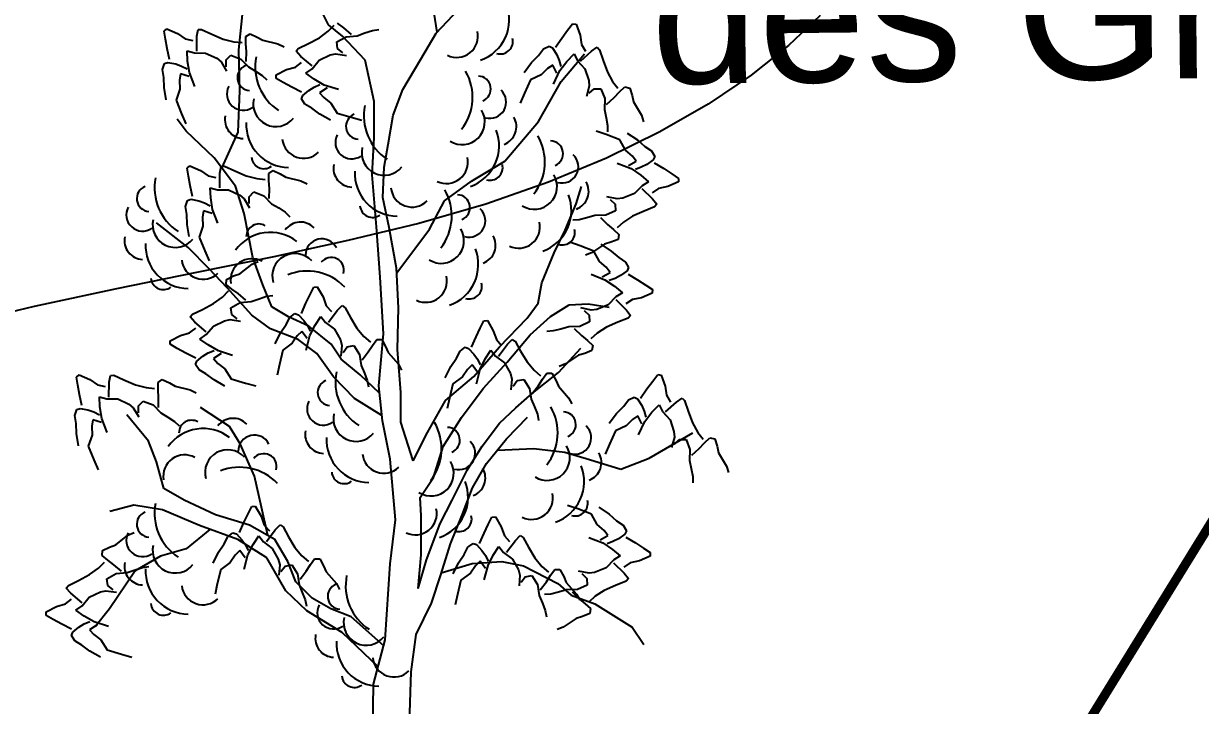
# Model space of a CAD drawing. Header units: millimetres. Extents: x 524954 to 526204, y 9523489 to 9524010.
# Drawn here: x 525182.5 to 525195.28, y 9523668.82 to 9523676.23 of the extents above; entities that cross this region are included whole.
import ezdxf

# ---------------------------------------------------------------- set-up
doc = ezdxf.new("R2010")
doc.units = ezdxf.units.MM
doc.linetypes.add('ACAD_ISO12W100', pattern=[21, 12, -3, 0, -3, 0, -3])
doc.linetypes.add('CACHE2', pattern=[4.7625, 3.175, -1.5875])
for name, color, linetype in [('Arbre', 34, 'ACAD_ISO12W100'), ('Bord Fleuve', 4, 'ACAD_ISO12W100'), ('CN_01_00', 3, 'Continuous'), ('Toponomie', 7, 'CACHE2')]:
    doc.layers.add(name, color=color, linetype=linetype)
doc.styles.get("Standard").update_dxf_attribs({"font": 'arial.ttf'})

# ---------------------------------------------------------------- blocks, each defined once
blk = doc.blocks.new('v088')
at = {"linetype": 'Continuous'}
for p, q in [((0.345, 10.122), (0.269, 10.614)), ((-1.806, 9.931), (-1.749, 10.491)), ((-0.835, 10.2), (-0.991, 10.52)), ((0.336, 10.112), (0.634, 10.429)), ((-0.683, 10.078), (-0.835, 10.2)), ((0.168, 9.829), (0.336, 10.112)), ((-0.435, 9.816), (-0.683, 10.078)), ((-1.797, 9.483), (-1.806, 9.931)), ((1.69, 9.587), (1.945, 9.885)), ((-0.339, 9.37), (-0.435, 9.816)), ((-0.025, 9.501), (0.168, 9.829)), ((1.444, 9.153), (1.69, 9.587)), ((-1.812, 9.035), (-1.797, 9.483)), ((-0.131, 9.219), (-0.025, 9.501)), ((-0.337, 8.979), (-0.339, 9.37)), ((-0.186, 8.901), (-0.131, 9.219)), ((-2.378, 9.048), (-2.474, 9.177)), ((1.08, 8.722), (1.444, 9.153)), ((-2.074, 8.756), (-2.378, 9.048)), ((-1.992, 8.647), (-1.812, 9.035)), ((-0.36, 8.574), (-0.337, 8.979)), ((-0.231, 8.658), (-0.186, 8.901)), ((-1.843, 8.45), (-2.074, 8.756)), ((0.718, 8.503), (1.08, 8.722)), ((-0.311, 8.009), (-0.36, 8.574)), ((-0.243, 8.328), (-0.231, 8.658)), ((-1.75, 8.153), (-1.843, 8.45)), ((0.424, 8.292), (0.718, 8.503)), ((1.855, 8.26), (1.913, 8.447)), ((-0.174, 8), (-0.243, 8.328)), ((0.262, 7.984), (0.424, 8.292)), ((1.736, 7.971), (1.855, 8.26)), ((-2.358, 7.786), (-2.7, 8.052)), ((-1.653, 7.676), (-1.75, 8.153)), ((-0.274, 7.463), (-0.311, 8.009)), ((-0.096, 7.56), (-0.174, 8)), ((-0.093, 7.509), (0.262, 7.984)), ((1.617, 7.726), (1.736, 7.971)), ((-2.129, 7.554), (-2.358, 7.786)), ((-1.547, 7.38), (-1.653, 7.676)), ((1.481, 7.4), (1.617, 7.726)), ((-1.932, 7.347), (-2.129, 7.554)), ((-0.075, 7.131), (-0.096, 7.56)), ((-0.237, 6.848), (-0.274, 7.463)), ((-1.665, 7.048), (-1.932, 7.347)), ((-1.449, 7.14), (-1.547, 7.38)), ((1.442, 7.181), (1.481, 7.4)), ((1.321, 7.017), (1.442, 7.181)), ((1.575, 7.035), (1.778, 7.163)), ((1.778, 7.163), (1.983, 7.174)), ((1.983, 7.174), (2.214, 7.135)), ((-1.463, 6.903), (-1.665, 7.048)), ((-1.266, 7.031), (-1.449, 7.14)), ((-1.047, 6.93), (-1.266, 7.031)), ((-0.084, 6.677), (-0.075, 7.131)), ((1.356, 6.837), (1.575, 7.035)), ((-1.162, 6.785), (-1.463, 6.903)), ((-0.806, 6.736), (-1.047, 6.93)), ((1.023, 6.706), (1.321, 7.017)), ((-0.96, 6.634), (-1.162, 6.785)), ((-0.287, 6.281), (-0.237, 6.848)), ((1.107, 6.54), (1.356, 6.837)), ((-0.697, 6.571), (-0.806, 6.736)), ((-0.049, 6.211), (-0.084, 6.677)), ((0.743, 6.383), (1.023, 6.706)), ((1.663, 6.427), (1.906, 6.693)), ((-0.78, 6.382), (-0.96, 6.634)), ((-0.488, 6.401), (-0.697, 6.571)), ((0.846, 6.255), (1.107, 6.54)), ((-0.279, 6.204), (-0.488, 6.401)), ((1.381, 6.204), (1.663, 6.427)), ((-0.551, 6.145), (-0.78, 6.382)), ((-0.248, 5.902), (-0.287, 6.281)), ((0.438, 6.122), (0.743, 6.383)), ((-0.254, 5.961), (-0.551, 6.145)), ((-0.049, 5.888), (-0.049, 6.211)), ((0.61, 5.939), (0.846, 6.255)), ((1.198, 6.044), (1.381, 6.204)), ((-1.907, 5.843), (-2.222, 6.048)), ((0.24, 5.776), (0.438, 6.122)), ((1.021, 5.879), (1.198, 6.044)), ((-2.787, 5.681), (-3.023, 5.969)), ((-0.165, 5.487), (-0.248, 5.902)), ((0.085, 5.468), (-0.049, 5.888)), ((0.411, 5.624), (0.61, 5.939)), ((0.834, 5.626), (1.021, 5.879)), ((1.1, 5.706), (1.325, 5.941)), ((-1.791, 5.652), (-1.907, 5.843)), ((0.085, 5.468), (0.24, 5.776)), ((2.646, 5.496), (3.119, 5.774)), ((-2.701, 5.459), (-2.787, 5.681)), ((-1.635, 5.301), (-1.791, 5.652)), ((0.306, 5.286), (0.411, 5.624)), ((0.671, 5.368), (0.834, 5.626)), ((0.881, 5.441), (1.1, 5.706)), ((1.001, 5.586), (1.394, 5.601)), ((1.394, 5.601), (1.731, 5.564)), ((1.731, 5.564), (2, 5.483)), ((2.338, 5.378), (2.646, 5.496)), ((-2.621, 5.169), (-2.701, 5.459)), ((-0.107, 4.829), (-0.165, 5.487)), ((0.51, 5.041), (0.671, 5.368)), ((0.731, 5.176), (0.881, 5.441)), ((2, 5.483), (2.338, 5.378)), ((-1.559, 4.967), (-1.635, 5.301)), ((0.161, 5.071), (0.306, 5.286)), ((-2.4, 5.043), (-2.621, 5.169)), ((0.619, 4.888), (0.731, 5.176)), ((-2.946, 4.988), (-3.206, 4.92)), ((-2.634, 4.938), (-2.946, 4.988)), ((-2.061, 4.882), (-2.4, 5.043)), ((0.172, 4.872), (0.161, 5.071)), ((0.379, 4.79), (0.51, 5.041)), ((-2.233, 4.766), (-2.634, 4.938)), ((-1.692, 4.771), (-2.061, 4.882)), ((-1.492, 4.659), (-1.559, 4.967)), ((0.174, 4.45), (0.172, 4.872)), ((0.489, 4.568), (0.619, 4.888)), ((-1.819, 4.613), (-2.233, 4.766)), ((-1.415, 4.615), (-1.692, 4.771)), ((-0.166, 4.349), (-0.107, 4.829)), ((0.231, 4.395), (0.379, 4.79)), ((-2.123, 4.725), (-2.377, 4.514)), ((-1.504, 4.415), (-1.819, 4.613)), ((-1.273, 4.376), (-1.415, 4.615)), ((-2.377, 4.514), (-2.655, 4.434)), ((0.384, 4.23), (0.489, 4.568)), ((-2.655, 4.434), (-2.931, 4.273)), ((-1.298, 4.058), (-1.504, 4.415)), ((-1.188, 4.154), (-1.273, 4.376)), ((-0.217, 3.527), (-0.166, 4.349)), ((0.138, 4.082), (0.174, 4.45)), ((0.138, 4.082), (0.231, 4.395)), ((0.391, 4.253), (0.724, 4.355)), ((0.724, 4.355), (1.047, 4.375)), ((1.047, 4.375), (1.284, 4.33)), ((-2.931, 4.273), (-3.209, 3.863)), ((0.285, 3.923), (0.384, 4.23)), ((1.284, 4.33), (1.655, 4.138)), ((-1.01, 3.977), (-1.188, 4.154)), ((1.655, 4.138), (1.8, 4.011)), ((-1.069, 3.839), (-1.298, 4.058)), ((-0.808, 3.863), (-1.01, 3.977)), ((1.8, 4.011), (2.057, 3.917)), ((-3.209, 3.863), (-3.367, 3.667)), ((-0.685, 3.605), (-1.069, 3.839)), ((-0.589, 3.774), (-0.808, 3.863)), ((0.118, 3.584), (0.285, 3.923)), ((2.057, 3.917), (2.461, 3.664)), ((-0.234, 3.461), (-0.589, 3.774)), ((-0.294, 3.234), (-0.685, 3.605)), ((0.064, 3.179), (0.118, 3.584)), ((2.461, 3.664), (2.589, 3.474)), ((-0.344, 3.046), (-0.217, 3.527)), ((0.045, 2.625), (0.064, 3.179)), ((-0.352, 2.542), (-0.344, 3.046))]:
    blk.add_line(p, q, dxfattribs=at)
at = {"color": 3, "linetype": 'Continuous'}
for p, q in [((-0.666, 10.169), (-0.735, 10.218)), ((-2.616, 10.132), (-2.587, 10.158)), ((-2.603, 10.046), (-2.616, 10.132)), ((-2.587, 10.158), (-2.471, 10.107)), ((-2.471, 10.107), (-2.388, 10.049)), ((-2.261, 10.077), (-2.249, 10.151)), ((-2.249, 10.151), (-2.211, 10.152)), ((-2.211, 10.152), (-2.101, 10.101)), ((-2.101, 10.101), (-1.977, 10.047)), ((-1.73, 10.074), (-1.685, 10.105)), ((-1.685, 10.105), (-1.608, 10.069)), ((-0.931, 10.06), (-0.836, 10.131)), ((-0.836, 10.131), (-0.771, 10.198)), ((-0.583, 10.098), (-0.666, 10.169)), ((-0.523, 10.083), (-0.438, 10.113)), ((-0.438, 10.113), (-0.356, 10.14)), ((-0.356, 10.14), (-0.287, 10.149)), ((1.7, 10.058), (1.762, 10.142)), ((1.762, 10.142), (1.816, 10.212)), ((1.816, 10.212), (1.854, 10.208)), ((1.854, 10.208), (1.896, 10.089)), ((-2.583, 9.943), (-2.603, 10.046)), ((-2.388, 10.049), (-2.306, 10.03)), ((-2.264, 9.917), (-2.261, 10.077)), ((-1.977, 10.047), (-1.862, 10.018)), ((-1.862, 10.018), (-1.769, 10.01)), ((-1.731, 9.995), (-1.73, 10.074)), ((-1.725, 9.911), (-1.731, 9.995)), ((-1.608, 10.069), (-1.547, 10.033)), ((-1.547, 10.033), (-1.382, 9.994)), ((-1.382, 9.994), (-1.316, 9.963)), ((-1.161, 9.945), (-1.051, 9.998)), ((-1.051, 9.998), (-0.931, 10.06)), ((-0.743, 10.015), (-0.642, 10.071)), ((-0.734, 9.943), (-0.743, 10.015)), ((-0.642, 10.071), (-0.523, 10.083)), ((1.5, 9.939), (1.562, 9.969)), ((1.562, 9.969), (1.596, 9.95)), ((1.631, 9.958), (1.7, 10.058)), ((1.896, 10.089), (1.912, 9.989)), ((1.912, 9.989), (1.954, 9.915)), ((-2.558, 9.824), (-2.583, 9.943)), ((-2.368, 9.919), (-2.288, 9.897)), ((-2.362, 9.808), (-2.368, 9.919)), ((-2.288, 9.897), (-2.168, 9.895)), ((-2.168, 9.895), (-2.047, 9.839)), ((-2.047, 9.839), (-2, 9.799)), ((-1.943, 9.82), (-1.893, 9.873)), ((-1.893, 9.873), (-1.786, 9.83)), ((-1.728, 9.802), (-1.725, 9.911)), ((-1.184, 9.915), (-1.161, 9.945)), ((-1.134, 9.859), (-1.184, 9.915)), ((-1.012, 9.755), (-1.134, 9.859)), ((-0.934, 9.816), (-0.814, 9.874)), ((-0.814, 9.874), (-0.753, 9.886)), ((-0.753, 9.886), (-0.639, 9.87)), ((-0.677, 9.896), (-0.734, 9.943)), ((1.369, 9.792), (1.446, 9.869)), ((1.446, 9.869), (1.5, 9.939)), ((1.596, 9.95), (1.643, 9.877)), ((1.643, 9.877), (1.669, 9.815)), ((1.754, 9.804), (1.831, 9.885)), ((1.831, 9.885), (1.869, 9.812)), ((1.9, 9.808), (2.019, 9.915)), ((2.019, 9.915), (2.081, 9.958)), ((2.081, 9.958), (2.108, 9.931)), ((2.108, 9.931), (2.146, 9.815)), ((-2.634, 9.715), (-2.614, 9.781)), ((-2.621, 9.629), (-2.634, 9.715)), ((-2.614, 9.781), (-2.576, 9.793)), ((-2.576, 9.793), (-2.492, 9.777)), ((-2.492, 9.777), (-2.428, 9.754)), ((-2.428, 9.754), (-2.368, 9.723)), ((-2.342, 9.683), (-2.362, 9.808)), ((-2, 9.799), (-1.94, 9.7)), ((-1.944, 9.746), (-1.943, 9.82)), ((-1.786, 9.83), (-1.702, 9.745)), ((-1.702, 9.745), (-1.624, 9.699)), ((-1.402, 9.657), (-1.289, 9.715)), ((-1.289, 9.715), (-1.192, 9.743)), ((-1.192, 9.743), (-1.125, 9.794)), ((-1.079, 9.676), (-1.011, 9.724)), ((-1.011, 9.724), (-0.934, 9.816)), ((1.289, 9.685), (1.369, 9.792)), ((1.542, 9.727), (1.473, 9.658)), ((1.6, 9.765), (1.542, 9.727)), ((1.643, 9.677), (1.6, 9.765)), ((1.669, 9.815), (1.689, 9.75)), ((1.677, 9.704), (1.754, 9.804)), ((1.869, 9.812), (1.95, 9.723)), ((1.95, 9.723), (1.993, 9.596)), ((2.146, 9.815), (2.193, 9.689)), ((-2.617, 9.52), (-2.621, 9.629)), ((-2.439, 9.669), (-2.451, 9.601)), ((-2.451, 9.601), (-2.448, 9.503)), ((-2.346, 9.639), (-2.439, 9.669)), ((-2.283, 9.532), (-2.342, 9.683)), ((-1.624, 9.699), (-1.552, 9.652)), ((-1.552, 9.652), (-1.502, 9.604)), ((-1.401, 9.619), (-1.402, 9.657)), ((-1.325, 9.574), (-1.401, 9.619)), ((-0.989, 9.611), (-1.079, 9.676)), ((-0.88, 9.547), (-0.989, 9.611)), ((1.358, 9.604), (1.292, 9.458)), ((1.473, 9.658), (1.358, 9.604)), ((1.608, 9.558), (1.677, 9.704)), ((1.993, 9.596), (1.996, 9.535)), ((2.193, 9.689), (2.25, 9.585)), ((2.25, 9.585), (2.308, 9.512)), ((-2.595, 9.387), (-2.617, 9.52)), ((-2.448, 9.503), (-2.488, 9.382)), ((-1.233, 9.524), (-1.325, 9.574)), ((-1.125, 9.469), (-1.233, 9.524)), ((-1.113, 9.435), (-1.047, 9.49)), ((-1.047, 9.49), (-0.989, 9.525)), ((-0.989, 9.525), (-0.927, 9.553)), ((-0.848, 9.516), (-0.931, 9.463)), ((-0.931, 9.463), (-0.885, 9.411)), ((-0.726, 9.498), (-0.88, 9.547)), ((1.292, 9.458), (1.246, 9.35)), ((1.996, 9.535), (1.966, 9.423)), ((1.996, 9.458), (2.05, 9.508)), ((2.05, 9.508), (2.123, 9.508)), ((2.123, 9.508), (2.166, 9.4)), ((2.266, 9.412), (2.323, 9.473)), ((2.323, 9.473), (2.381, 9.527)), ((2.381, 9.527), (2.435, 9.515)), ((2.435, 9.515), (2.462, 9.435)), ((-2.488, 9.382), (-2.427, 9.234)), ((-1.128, 9.398), (-1.113, 9.435)), ((-1.089, 9.341), (-1.128, 9.398)), ((-1.014, 9.297), (-1.089, 9.341)), ((-0.885, 9.411), (-0.807, 9.351)), ((-0.807, 9.351), (-0.739, 9.244)), ((2.166, 9.4), (2.162, 9.281)), ((2.185, 9.338), (2.266, 9.412)), ((2.462, 9.435), (2.477, 9.365)), ((2.477, 9.365), (2.562, 9.219)), ((-2.427, 9.234), (-2.38, 9.127)), ((-0.927, 9.231), (-1.014, 9.297)), ((-0.81, 9.165), (-0.927, 9.231)), ((-0.739, 9.244), (-0.586, 9.198)), ((-0.586, 9.198), (-0.473, 9.166)), ((2.162, 9.281), (2.181, 9.192)), ((2.562, 9.219), (2.585, 9.15)), ((2.181, 9.192), (2.196, 9.108)), ((2.196, 9.108), (2.196, 9.038)), ((2.18, 9.009), (2.07, 9.048)), ((2.33, 8.953), (2.18, 9.009)), ((2.391, 8.841), (2.33, 8.953)), ((2.406, 9.027), (2.519, 8.953)), ((2.519, 8.953), (2.601, 8.881)), ((2.465, 8.776), (2.391, 8.841)), ((2.601, 8.881), (2.673, 8.832)), ((2.673, 8.832), (2.708, 8.773)), ((2.3, 8.701), (2.45, 8.641)), ((2.421, 8.673), (2.507, 8.721)), ((2.507, 8.721), (2.465, 8.776)), ((2.621, 8.686), (2.561, 8.655)), ((2.691, 8.737), (2.621, 8.686)), ((2.708, 8.773), (2.691, 8.737)), ((2.701, 8.703), (2.805, 8.64)), ((-2.366, 8.647), (-2.337, 8.672)), ((-2.353, 8.56), (-2.366, 8.647)), ((-2.333, 8.457), (-2.353, 8.56)), ((-2.337, 8.672), (-2.221, 8.621)), ((-2.221, 8.621), (-2.138, 8.563)), ((-2.138, 8.563), (-2.056, 8.544)), ((-2.014, 8.431), (-2.011, 8.592)), ((-2.011, 8.592), (-1.999, 8.665)), ((-1.999, 8.665), (-1.961, 8.666)), ((-1.961, 8.666), (-1.851, 8.615)), ((-1.851, 8.615), (-1.727, 8.562)), ((-1.727, 8.562), (-1.612, 8.532)), ((-1.481, 8.509), (-1.48, 8.588)), ((-1.48, 8.588), (-1.435, 8.619)), ((-1.435, 8.619), (-1.357, 8.583)), ((-1.357, 8.583), (-1.297, 8.547)), ((2.45, 8.641), (2.555, 8.57)), ((2.561, 8.655), (2.497, 8.632)), ((2.555, 8.57), (2.64, 8.498)), ((2.805, 8.64), (2.893, 8.584)), ((2.893, 8.584), (2.966, 8.534)), ((-2.308, 8.338), (-2.333, 8.457)), ((-2.118, 8.433), (-2.038, 8.411)), ((-2.112, 8.322), (-2.118, 8.433)), ((-1.612, 8.532), (-1.519, 8.524)), ((-1.475, 8.425), (-1.481, 8.509)), ((-1.297, 8.547), (-1.132, 8.508)), ((-1.132, 8.508), (-1.066, 8.477)), ((2.57, 8.455), (2.487, 8.369)), ((2.64, 8.498), (2.57, 8.455)), ((2.848, 8.446), (2.749, 8.424)), ((2.964, 8.496), (2.848, 8.446)), ((2.966, 8.534), (2.964, 8.496)), ((-2.364, 8.296), (-2.326, 8.308)), ((-2.326, 8.308), (-2.242, 8.291)), ((-2.092, 8.197), (-2.112, 8.322)), ((-2.038, 8.411), (-1.918, 8.409)), ((-1.918, 8.409), (-1.797, 8.353)), ((-1.797, 8.353), (-1.75, 8.313)), ((-1.75, 8.313), (-1.69, 8.215)), ((-1.694, 8.261), (-1.693, 8.334)), ((-1.693, 8.334), (-1.643, 8.387)), ((-1.643, 8.387), (-1.536, 8.344)), ((-1.536, 8.344), (-1.452, 8.259)), ((-1.478, 8.316), (-1.475, 8.425)), ((2.301, 8.311), (2.188, 8.335)), ((2.225, 8.306), (2.278, 8.256)), ((2.362, 8.319), (2.301, 8.311)), ((2.487, 8.369), (2.362, 8.319)), ((2.568, 8.425), (2.683, 8.312)), ((2.749, 8.424), (2.679, 8.378)), ((2.683, 8.312), (2.729, 8.254)), ((-2.384, 8.23), (-2.364, 8.296)), ((-2.371, 8.143), (-2.384, 8.23)), ((-2.242, 8.291), (-2.178, 8.268)), ((-2.189, 8.184), (-2.201, 8.115)), ((-2.096, 8.154), (-2.189, 8.184)), ((-2.178, 8.268), (-2.118, 8.237)), ((-2.033, 8.047), (-2.092, 8.197)), ((-1.452, 8.259), (-1.374, 8.213)), ((-1.374, 8.213), (-1.302, 8.166)), ((2.282, 8.183), (2.178, 8.134)), ((2.278, 8.256), (2.282, 8.183)), ((2.591, 8.179), (2.467, 8.125)), ((2.704, 8.225), (2.591, 8.179)), ((2.729, 8.254), (2.704, 8.225)), ((-2.367, 8.034), (-2.371, 8.143)), ((-2.201, 8.115), (-2.198, 8.017)), ((-1.302, 8.166), (-1.252, 8.118)), ((1.888, 8.085), (1.819, 8.08)), ((1.971, 8.105), (1.888, 8.085)), ((2.058, 8.13), (1.971, 8.105)), ((2.178, 8.134), (2.058, 8.13)), ((2.117, 8.111), (2.195, 8.035)), ((2.367, 8.061), (2.298, 7.999)), ((2.467, 8.125), (2.367, 8.061)), ((-2.345, 7.902), (-2.367, 8.034)), ((-2.198, 8.017), (-2.238, 7.897)), ((2.195, 8.035), (2.261, 7.981)), ((2.261, 7.981), (2.318, 7.927)), ((2.318, 7.927), (2.31, 7.872)), ((-2.238, 7.897), (-2.177, 7.749)), ((1.896, 7.802), (1.786, 7.841)), ((2.046, 7.746), (1.896, 7.802)), ((2.163, 7.821), (2.022, 7.727)), ((2.123, 7.82), (2.235, 7.746)), ((2.231, 7.841), (2.163, 7.821)), ((2.31, 7.872), (2.231, 7.841)), ((-2.177, 7.749), (-2.13, 7.641)), ((2.022, 7.727), (1.955, 7.7)), ((2.107, 7.634), (2.046, 7.746)), ((2.235, 7.746), (2.317, 7.675)), ((2.317, 7.675), (2.389, 7.625)), ((-1.797, 7.5), (-1.663, 7.603)), ((-1.663, 7.603), (-1.598, 7.634)), ((2.181, 7.57), (2.107, 7.634)), ((2.223, 7.514), (2.181, 7.57)), ((2.389, 7.625), (2.424, 7.566)), ((2.424, 7.566), (2.407, 7.53)), ((-1.945, 7.383), (-1.94, 7.438)), ((-1.94, 7.438), (-1.864, 7.475)), ((-1.864, 7.475), (-1.797, 7.5)), ((2.016, 7.494), (2.166, 7.434)), ((2.137, 7.467), (2.223, 7.514)), ((2.166, 7.434), (2.271, 7.363)), ((2.277, 7.448), (2.213, 7.425)), ((2.337, 7.479), (2.277, 7.448)), ((2.407, 7.53), (2.337, 7.479)), ((2.417, 7.496), (2.521, 7.433)), ((2.521, 7.433), (2.609, 7.377)), ((-1.985, 7.246), (-1.92, 7.313)), ((-1.884, 7.333), (-1.945, 7.383)), ((-1.815, 7.284), (-1.884, 7.333)), ((-1.732, 7.213), (-1.815, 7.284)), ((-1.034, 7.275), (-0.994, 7.353)), ((-0.994, 7.353), (-0.955, 7.356)), ((-0.955, 7.356), (-0.891, 7.247)), ((2.271, 7.363), (2.357, 7.292)), ((2.357, 7.292), (2.286, 7.249)), ((2.68, 7.289), (2.564, 7.239)), ((2.609, 7.377), (2.682, 7.328)), ((2.682, 7.328), (2.68, 7.289)), ((-2.2, 7.113), (-2.081, 7.175)), ((-2.081, 7.175), (-1.985, 7.246)), ((-1.892, 7.13), (-1.791, 7.186)), ((-1.791, 7.186), (-1.672, 7.198)), ((-1.672, 7.198), (-1.587, 7.228)), ((-1.587, 7.228), (-1.505, 7.255)), ((-1.505, 7.255), (-1.436, 7.264)), ((-1.128, 7.069), (-1.078, 7.18)), ((-1.078, 7.18), (-1.034, 7.275)), ((-0.891, 7.247), (-0.858, 7.151)), ((-0.738, 7.1), (-0.686, 7.153)), ((-0.686, 7.153), (-0.654, 7.131)), ((2.203, 7.162), (2.079, 7.112)), ((2.286, 7.249), (2.203, 7.162)), ((2.284, 7.218), (2.399, 7.105)), ((2.465, 7.218), (2.395, 7.171)), ((2.564, 7.239), (2.465, 7.218)), ((-2.333, 7.03), (-2.31, 7.06)), ((-2.283, 6.974), (-2.333, 7.03)), ((-2.31, 7.06), (-2.2, 7.113)), ((-1.883, 7.058), (-1.892, 7.13)), ((-1.826, 7.011), (-1.883, 7.058)), ((-1.293, 6.947), (-1.253, 7.025)), ((-1.253, 7.025), (-1.198, 7.067)), ((-1.198, 7.067), (-1.16, 7.055)), ((-1.16, 7.055), (-1.101, 6.992)), ((-0.978, 6.941), (-0.918, 7.034)), ((-0.918, 7.034), (-0.866, 6.97)), ((-0.858, 7.151), (-0.802, 7.088)), ((-0.835, 6.972), (-0.738, 7.1)), ((-0.654, 7.131), (-0.595, 7.025)), ((-0.595, 7.025), (-0.526, 6.909)), ((2.018, 7.104), (1.904, 7.128)), ((1.941, 7.1), (1.994, 7.049)), ((1.994, 7.049), (1.999, 6.976)), ((2.079, 7.112), (2.018, 7.104)), ((2.399, 7.105), (2.445, 7.047)), ((2.445, 7.047), (2.42, 7.018)), ((-2.342, 6.858), (-2.275, 6.909)), ((-2.161, 6.87), (-2.283, 6.974)), ((-2.161, 6.839), (-2.083, 6.931)), ((-2.083, 6.931), (-1.963, 6.989)), ((-1.963, 6.989), (-1.902, 7.001)), ((-1.902, 7.001), (-1.788, 6.985)), ((-1.354, 6.857), (-1.293, 6.947)), ((-1.101, 6.992), (-1.063, 6.936)), ((-1.063, 6.936), (-1.032, 6.875)), ((-1.035, 6.828), (-0.978, 6.941)), ((-0.866, 6.97), (-0.77, 6.898)), ((-0.77, 6.898), (-0.705, 6.781)), ((-0.526, 6.909), (-0.45, 6.818)), ((0.768, 6.815), (0.813, 6.909)), ((0.813, 6.909), (0.853, 6.987)), ((0.853, 6.987), (0.891, 6.991)), ((0.891, 6.991), (0.955, 6.881)), ((1.688, 6.899), (1.604, 6.878)), ((1.775, 6.923), (1.688, 6.899)), ((1.894, 6.927), (1.775, 6.923)), ((1.834, 6.904), (1.912, 6.828)), ((1.999, 6.976), (1.894, 6.927)), ((2.184, 6.918), (2.084, 6.854)), ((2.307, 6.972), (2.184, 6.918)), ((2.42, 7.018), (2.307, 6.972)), ((-2.551, 6.772), (-2.439, 6.83)), ((-2.55, 6.734), (-2.551, 6.772)), ((-2.439, 6.83), (-2.342, 6.858)), ((-2.228, 6.791), (-2.161, 6.839)), ((-2.138, 6.726), (-2.228, 6.791)), ((-1.413, 6.737), (-1.354, 6.857)), ((-1.172, 6.826), (-1.227, 6.745)), ((-1.122, 6.874), (-1.172, 6.826)), ((-1.064, 6.795), (-1.122, 6.874)), ((-1.076, 6.671), (-1.035, 6.828)), ((-0.705, 6.781), (-0.69, 6.721)), ((-0.45, 6.818), (-0.379, 6.757)), ((-0.357, 6.722), (-0.31, 6.785)), ((-0.31, 6.785), (-0.255, 6.784)), ((-0.255, 6.784), (-0.214, 6.71)), ((0.719, 6.703), (0.768, 6.815)), ((0.955, 6.881), (0.989, 6.786)), ((0.989, 6.786), (1.044, 6.722)), ((1.108, 6.734), (1.161, 6.787)), ((1.161, 6.787), (1.192, 6.766)), ((1.604, 6.878), (1.535, 6.874)), ((1.912, 6.828), (1.977, 6.774)), ((1.977, 6.774), (2.034, 6.72)), ((2.084, 6.854), (2.014, 6.792)), ((-2.475, 6.689), (-2.55, 6.734)), ((-2.383, 6.639), (-2.475, 6.689)), ((-2.029, 6.662), (-2.138, 6.726)), ((-2.138, 6.64), (-2.076, 6.668)), ((-1.875, 6.613), (-2.029, 6.662)), ((-1.33, 6.67), (-1.367, 6.514)), ((-1.227, 6.745), (-1.33, 6.67)), ((-0.69, 6.721), (-0.699, 6.606)), ((-0.675, 6.646), (-0.632, 6.705)), ((-0.632, 6.705), (-0.56, 6.719)), ((-0.56, 6.719), (-0.498, 6.621)), ((-0.468, 6.564), (-0.402, 6.651)), ((-0.402, 6.651), (-0.357, 6.722)), ((-0.214, 6.71), (-0.186, 6.645)), ((-0.186, 6.645), (-0.075, 6.517)), ((0.554, 6.582), (0.594, 6.66)), ((0.594, 6.66), (0.649, 6.702)), ((0.649, 6.702), (0.686, 6.689)), ((0.686, 6.689), (0.745, 6.626)), ((0.868, 6.575), (0.929, 6.669)), ((0.929, 6.669), (0.98, 6.604)), ((1.011, 6.606), (1.108, 6.734)), ((1.192, 6.766), (1.252, 6.66)), ((1.252, 6.66), (1.321, 6.544)), ((2.026, 6.666), (1.947, 6.634)), ((2.034, 6.72), (2.026, 6.666)), ((-2.274, 6.584), (-2.383, 6.639)), ((-2.277, 6.513), (-2.262, 6.55)), ((-2.262, 6.55), (-2.196, 6.606)), ((-2.196, 6.606), (-2.138, 6.64)), ((-1.998, 6.632), (-2.08, 6.578)), ((-2.08, 6.578), (-2.034, 6.526)), ((-2.034, 6.526), (-1.957, 6.466)), ((-1.367, 6.514), (-1.392, 6.4)), ((-0.498, 6.621), (-0.48, 6.503)), ((-0.075, 6.517), (-0.04, 6.453)), ((0.493, 6.492), (0.554, 6.582)), ((0.745, 6.626), (0.783, 6.571)), ((0.783, 6.571), (0.814, 6.51)), ((0.811, 6.463), (0.868, 6.575)), ((0.98, 6.604), (1.076, 6.532)), ((1.076, 6.532), (1.141, 6.416)), ((1.321, 6.544), (1.397, 6.452)), ((1.738, 6.52), (1.671, 6.493)), ((1.879, 6.614), (1.738, 6.52)), ((1.947, 6.634), (1.879, 6.614)), ((-3.568, 6.377), (-3.539, 6.402)), ((-3.539, 6.402), (-3.423, 6.351)), ((-3.213, 6.322), (-3.201, 6.396)), ((-3.201, 6.396), (-3.163, 6.397)), ((-3.163, 6.397), (-3.053, 6.346)), ((-2.238, 6.456), (-2.277, 6.513)), ((-2.163, 6.412), (-2.238, 6.456)), ((-2.076, 6.346), (-2.163, 6.412)), ((-1.957, 6.466), (-1.888, 6.359)), ((-0.48, 6.503), (-0.444, 6.419)), ((-0.444, 6.419), (-0.414, 6.339)), ((0.433, 6.371), (0.493, 6.492)), ((0.675, 6.46), (0.62, 6.379)), ((0.724, 6.509), (0.675, 6.46)), ((0.782, 6.43), (0.724, 6.509)), ((0.771, 6.306), (0.811, 6.463)), ((1.141, 6.416), (1.157, 6.356)), ((1.397, 6.452), (1.467, 6.391)), ((1.489, 6.356), (1.536, 6.42)), ((1.536, 6.42), (1.591, 6.419)), ((1.591, 6.419), (1.633, 6.344)), ((2.685, 6.334), (2.739, 6.404)), ((2.739, 6.404), (2.777, 6.4)), ((2.777, 6.4), (2.82, 6.28)), ((-3.555, 6.29), (-3.568, 6.377)), ((-3.535, 6.188), (-3.555, 6.29)), ((-3.423, 6.351), (-3.34, 6.294)), ((-3.34, 6.294), (-3.258, 6.275)), ((-3.216, 6.161), (-3.213, 6.322)), ((-3.053, 6.346), (-2.929, 6.292)), ((-2.929, 6.292), (-2.814, 6.263)), ((-2.814, 6.263), (-2.721, 6.255)), ((-2.683, 6.24), (-2.682, 6.318)), ((-2.682, 6.318), (-2.637, 6.35)), ((-2.637, 6.35), (-2.56, 6.314)), ((-2.56, 6.314), (-2.499, 6.278)), ((-2.499, 6.278), (-2.334, 6.239)), ((-1.959, 6.28), (-2.076, 6.346)), ((-1.888, 6.359), (-1.735, 6.313)), ((-1.735, 6.313), (-1.622, 6.281)), ((-0.414, 6.339), (-0.401, 6.271)), ((0.516, 6.305), (0.479, 6.149)), ((0.62, 6.379), (0.516, 6.305)), ((1.157, 6.356), (1.147, 6.241)), ((1.171, 6.28), (1.215, 6.339)), ((1.215, 6.339), (1.286, 6.353)), ((1.286, 6.353), (1.348, 6.255)), ((1.378, 6.198), (1.444, 6.285)), ((1.444, 6.285), (1.489, 6.356)), ((1.633, 6.344), (1.661, 6.279)), ((1.661, 6.279), (1.771, 6.151)), ((2.623, 6.25), (2.685, 6.334)), ((2.82, 6.28), (2.835, 6.18)), ((-3.51, 6.069), (-3.535, 6.188)), ((-3.32, 6.164), (-3.24, 6.142)), ((-3.314, 6.053), (-3.32, 6.164)), ((-3.24, 6.142), (-3.121, 6.14)), ((-3.121, 6.14), (-2.999, 6.083)), ((-2.677, 6.155), (-2.683, 6.24)), ((-2.68, 6.046), (-2.677, 6.155)), ((-2.334, 6.239), (-2.268, 6.208)), ((0.479, 6.149), (0.454, 6.035)), ((1.348, 6.255), (1.367, 6.137)), ((1.367, 6.137), (1.402, 6.054)), ((1.771, 6.151), (1.807, 6.088)), ((2.423, 6.13), (2.485, 6.161)), ((2.485, 6.161), (2.52, 6.142)), ((2.52, 6.142), (2.566, 6.069)), ((2.554, 6.15), (2.623, 6.25)), ((2.835, 6.18), (2.877, 6.107)), ((2.943, 6.107), (3.004, 6.15)), ((3.004, 6.15), (3.031, 6.123)), ((-3.586, 5.96), (-3.566, 6.026)), ((-3.566, 6.026), (-3.528, 6.038)), ((-3.528, 6.038), (-3.444, 6.022)), ((-3.444, 6.022), (-3.38, 5.999)), ((-3.294, 5.928), (-3.314, 6.053)), ((-2.999, 6.083), (-2.952, 6.044)), ((-2.952, 6.044), (-2.892, 5.945)), ((-2.896, 5.991), (-2.895, 6.065)), ((-2.895, 6.065), (-2.845, 6.118)), ((-2.845, 6.118), (-2.738, 6.075)), ((-2.738, 6.075), (-2.654, 5.99)), ((1.402, 6.054), (1.433, 5.974)), ((2.293, 5.984), (2.37, 6.061)), ((2.37, 6.061), (2.423, 6.13)), ((2.566, 6.069), (2.593, 6.007)), ((2.593, 6.007), (2.612, 5.942)), ((2.677, 5.996), (2.754, 6.077)), ((2.754, 6.077), (2.793, 6.004)), ((2.793, 6.004), (2.873, 5.915)), ((2.823, 6), (2.943, 6.107)), ((3.031, 6.123), (3.07, 6.007)), ((3.07, 6.007), (3.116, 5.88)), ((-3.573, 5.874), (-3.586, 5.96)), ((-3.392, 5.914), (-3.403, 5.846)), ((-3.298, 5.884), (-3.392, 5.914)), ((-3.38, 5.999), (-3.32, 5.968)), ((-3.235, 5.777), (-3.294, 5.928)), ((-2.654, 5.99), (-2.576, 5.943)), ((-2.576, 5.943), (-2.504, 5.896)), ((-2.504, 5.896), (-2.454, 5.849)), ((1.433, 5.974), (1.446, 5.906)), ((2.212, 5.877), (2.293, 5.984)), ((2.466, 5.919), (2.396, 5.85)), ((2.523, 5.957), (2.466, 5.919)), ((2.566, 5.869), (2.523, 5.957)), ((2.531, 5.75), (2.6, 5.896)), ((2.6, 5.896), (2.677, 5.996)), ((2.873, 5.915), (2.916, 5.788)), ((3.116, 5.88), (3.173, 5.777)), ((-3.57, 5.765), (-3.573, 5.874)), ((-3.547, 5.632), (-3.57, 5.765)), ((-3.4, 5.748), (-3.44, 5.627)), ((-3.403, 5.846), (-3.4, 5.748)), ((2.281, 5.796), (2.216, 5.65)), ((2.396, 5.85), (2.281, 5.796)), ((2.916, 5.788), (2.92, 5.727)), ((3.173, 5.777), (3.231, 5.703)), ((-3.44, 5.627), (-3.379, 5.479)), ((2.216, 5.65), (2.169, 5.542)), ((2.92, 5.727), (2.889, 5.615)), ((2.92, 5.65), (2.973, 5.7)), ((2.973, 5.7), (3.047, 5.7)), ((3.047, 5.7), (3.089, 5.592)), ((3.189, 5.603), (3.247, 5.665)), ((3.247, 5.665), (3.304, 5.719)), ((3.304, 5.719), (3.358, 5.707)), ((3.358, 5.707), (3.385, 5.627)), ((3.385, 5.627), (3.4, 5.557)), ((3.089, 5.592), (3.085, 5.473)), ((3.108, 5.53), (3.189, 5.603)), ((3.4, 5.557), (3.485, 5.411)), ((-3.379, 5.479), (-3.332, 5.372)), ((3.085, 5.473), (3.104, 5.384)), ((3.104, 5.384), (3.12, 5.3)), ((3.485, 5.411), (3.508, 5.342)), ((3.12, 5.3), (3.12, 5.23)), ((1.872, 4.946), (1.762, 4.985)), ((-1.751, 4.8), (-1.707, 4.895)), ((-1.707, 4.895), (-1.667, 4.973)), ((-1.667, 4.973), (-1.628, 4.976)), ((-1.628, 4.976), (-1.564, 4.867)), ((-1.564, 4.867), (-1.531, 4.771)), ((0.899, 4.779), (0.939, 4.857)), ((0.939, 4.857), (0.978, 4.861)), ((0.978, 4.861), (1.042, 4.751)), ((2.022, 4.89), (1.872, 4.946)), ((2.083, 4.778), (2.022, 4.89)), ((2.099, 4.964), (2.211, 4.89)), ((2.211, 4.89), (2.293, 4.818)), ((-1.801, 4.689), (-1.751, 4.8)), ((-1.531, 4.771), (-1.475, 4.707)), ((-1.411, 4.72), (-1.359, 4.773)), ((-1.359, 4.773), (-1.327, 4.751)), ((-1.327, 4.751), (-1.268, 4.645)), ((0.855, 4.685), (0.899, 4.779)), ((1.042, 4.751), (1.075, 4.656)), ((2.157, 4.714), (2.083, 4.778)), ((2.293, 4.818), (2.365, 4.769)), ((2.365, 4.769), (2.4, 4.71)), ((-3.143, 4.557), (-3.01, 4.66)), ((-3.01, 4.66), (-2.944, 4.692)), ((-1.966, 4.567), (-1.926, 4.645)), ((-1.926, 4.645), (-1.871, 4.687)), ((-1.871, 4.687), (-1.833, 4.675)), ((-1.833, 4.675), (-1.774, 4.612)), ((-1.774, 4.612), (-1.736, 4.556)), ((-1.651, 4.561), (-1.591, 4.654)), ((-1.591, 4.654), (-1.539, 4.59)), ((-1.508, 4.592), (-1.411, 4.72)), ((-1.268, 4.645), (-1.199, 4.529)), ((0.805, 4.573), (0.855, 4.685)), ((1.075, 4.656), (1.131, 4.592)), ((1.098, 4.476), (1.195, 4.604)), ((1.195, 4.604), (1.247, 4.657)), ((1.247, 4.657), (1.279, 4.636)), ((1.279, 4.636), (1.338, 4.53)), ((1.992, 4.638), (2.142, 4.578)), ((2.113, 4.611), (2.199, 4.658)), ((2.199, 4.658), (2.157, 4.714)), ((2.313, 4.623), (2.253, 4.592)), ((2.383, 4.674), (2.313, 4.623)), ((2.4, 4.71), (2.383, 4.674)), ((2.393, 4.64), (2.497, 4.577)), ((-3.291, 4.441), (-3.287, 4.496)), ((-3.287, 4.496), (-3.21, 4.533)), ((-3.21, 4.533), (-3.143, 4.557)), ((-2.086, 4.357), (-2.027, 4.477)), ((-2.027, 4.477), (-1.966, 4.567)), ((-1.795, 4.494), (-1.845, 4.445)), ((-1.737, 4.415), (-1.795, 4.494)), ((-1.736, 4.556), (-1.705, 4.495)), ((-1.708, 4.448), (-1.651, 4.561)), ((-1.539, 4.59), (-1.443, 4.518)), ((-1.443, 4.518), (-1.378, 4.401)), ((-1.199, 4.529), (-1.123, 4.438)), ((0.64, 4.452), (0.68, 4.53)), ((0.68, 4.53), (0.735, 4.572)), ((0.735, 4.572), (0.773, 4.559)), ((0.773, 4.559), (0.832, 4.496)), ((0.832, 4.496), (0.87, 4.441)), ((0.955, 4.445), (1.015, 4.539)), ((1.015, 4.539), (1.067, 4.474)), ((1.067, 4.474), (1.163, 4.402)), ((1.338, 4.53), (1.407, 4.414)), ((2.142, 4.578), (2.247, 4.507)), ((2.253, 4.592), (2.189, 4.569)), ((2.247, 4.507), (2.332, 4.436)), ((2.497, 4.577), (2.585, 4.521)), ((2.585, 4.521), (2.658, 4.472)), ((2.658, 4.472), (2.656, 4.433)), ((-3.331, 4.304), (-3.266, 4.37)), ((-3.23, 4.39), (-3.291, 4.441)), ((-3.162, 4.341), (-3.23, 4.39)), ((-1.9, 4.365), (-2.003, 4.29)), ((-1.845, 4.445), (-1.9, 4.365)), ((-1.749, 4.291), (-1.708, 4.448)), ((-1.378, 4.401), (-1.363, 4.341)), ((-1.123, 4.438), (-1.052, 4.377)), ((-1.03, 4.342), (-0.984, 4.405)), ((-0.984, 4.405), (-0.928, 4.404)), ((-0.928, 4.404), (-0.887, 4.33)), ((0.52, 4.241), (0.579, 4.362)), ((0.579, 4.362), (0.64, 4.452)), ((0.811, 4.379), (0.761, 4.33)), ((0.869, 4.3), (0.811, 4.379)), ((0.87, 4.441), (0.901, 4.38)), ((0.898, 4.333), (0.955, 4.445)), ((1.163, 4.402), (1.228, 4.286)), ((1.407, 4.414), (1.483, 4.322)), ((2.262, 4.393), (2.179, 4.306)), ((2.26, 4.362), (2.375, 4.249)), ((2.332, 4.436), (2.262, 4.393)), ((2.441, 4.361), (2.371, 4.315)), ((2.54, 4.383), (2.441, 4.361)), ((2.656, 4.433), (2.54, 4.383)), ((-3.547, 4.171), (-3.427, 4.233)), ((-3.427, 4.233), (-3.331, 4.304)), ((-3.239, 4.188), (-3.137, 4.244)), ((-3.079, 4.271), (-3.162, 4.341)), ((-3.137, 4.244), (-3.019, 4.255)), ((-3.019, 4.255), (-2.933, 4.286)), ((-2.933, 4.286), (-2.851, 4.312)), ((-2.851, 4.312), (-2.783, 4.321)), ((-2.003, 4.29), (-2.04, 4.134)), ((-1.363, 4.341), (-1.372, 4.226)), ((-1.349, 4.266), (-1.305, 4.325)), ((-1.305, 4.325), (-1.233, 4.338)), ((-1.233, 4.338), (-1.171, 4.241)), ((-1.171, 4.241), (-1.153, 4.123)), ((-1.141, 4.184), (-1.075, 4.271)), ((-1.075, 4.271), (-1.03, 4.342)), ((-0.887, 4.33), (-0.859, 4.265)), ((-0.859, 4.265), (-0.748, 4.137)), ((0.706, 4.249), (0.603, 4.175)), ((0.761, 4.33), (0.706, 4.249)), ((0.857, 4.176), (0.898, 4.333)), ((1.228, 4.286), (1.243, 4.226)), ((1.243, 4.226), (1.234, 4.11)), ((1.301, 4.209), (1.373, 4.223)), ((1.373, 4.223), (1.435, 4.125)), ((1.483, 4.322), (1.554, 4.261)), ((1.531, 4.155), (1.576, 4.226)), ((1.576, 4.226), (1.623, 4.29)), ((1.623, 4.29), (1.678, 4.289)), ((1.678, 4.289), (1.719, 4.214)), ((1.994, 4.248), (1.88, 4.272)), ((1.917, 4.244), (1.97, 4.193)), ((2.055, 4.256), (1.994, 4.248)), ((2.179, 4.306), (2.055, 4.256)), ((2.375, 4.249), (2.421, 4.191)), ((-3.679, 4.087), (-3.656, 4.117)), ((-3.629, 4.032), (-3.679, 4.087)), ((-3.656, 4.117), (-3.547, 4.171)), ((-3.229, 4.115), (-3.239, 4.188)), ((-3.172, 4.068), (-3.229, 4.115)), ((-2.04, 4.134), (-2.065, 4.02)), ((-1.153, 4.123), (-1.118, 4.039)), ((-0.748, 4.137), (-0.713, 4.073)), ((0.603, 4.175), (0.566, 4.019)), ((1.258, 4.15), (1.301, 4.209)), ((1.435, 4.125), (1.453, 4.007)), ((1.465, 4.068), (1.531, 4.155)), ((1.719, 4.214), (1.747, 4.149)), ((1.747, 4.149), (1.858, 4.021)), ((1.975, 4.12), (1.87, 4.071)), ((1.97, 4.193), (1.975, 4.12)), ((2.283, 4.116), (2.16, 4.062)), ((2.396, 4.162), (2.283, 4.116)), ((2.421, 4.191), (2.396, 4.162)), ((-3.688, 3.915), (-3.621, 3.967)), ((-3.507, 3.927), (-3.629, 4.032)), ((-3.507, 3.896), (-3.43, 3.988)), ((-3.43, 3.988), (-3.309, 4.046)), ((-3.309, 4.046), (-3.249, 4.058)), ((-3.249, 4.058), (-3.134, 4.042)), ((-1.118, 4.039), (-1.087, 3.959)), ((0.566, 4.019), (0.541, 3.904)), ((1.453, 4.007), (1.488, 3.924)), ((1.58, 4.022), (1.511, 4.017)), ((1.664, 4.043), (1.58, 4.022)), ((1.751, 4.067), (1.664, 4.043)), ((1.87, 4.071), (1.751, 4.067)), ((1.81, 4.048), (1.888, 3.972)), ((1.858, 4.021), (1.893, 3.958)), ((1.888, 3.972), (1.953, 3.918)), ((2.059, 3.998), (1.99, 3.936)), ((2.16, 4.062), (2.059, 3.998)), ((-3.898, 3.83), (-3.785, 3.887)), ((-3.785, 3.887), (-3.688, 3.915)), ((-3.574, 3.849), (-3.507, 3.896)), ((-3.484, 3.783), (-3.574, 3.849)), ((-1.087, 3.959), (-1.074, 3.891)), ((1.488, 3.924), (1.519, 3.844)), ((1.519, 3.844), (1.532, 3.776)), ((1.953, 3.918), (2.01, 3.864)), ((2.01, 3.864), (2.002, 3.81)), ((-3.897, 3.791), (-3.898, 3.83)), ((-3.821, 3.747), (-3.897, 3.791)), ((-3.729, 3.697), (-3.821, 3.747)), ((-3.485, 3.698), (-3.422, 3.725)), ((-3.375, 3.72), (-3.484, 3.783)), ((-3.221, 3.67), (-3.375, 3.72)), ((1.855, 3.758), (1.714, 3.664)), ((1.923, 3.778), (1.855, 3.758)), ((2.002, 3.81), (1.923, 3.778)), ((-3.621, 3.641), (-3.729, 3.697)), ((-3.623, 3.571), (-3.609, 3.608)), ((-3.609, 3.608), (-3.542, 3.663)), ((-3.542, 3.663), (-3.485, 3.698)), ((-3.344, 3.689), (-3.426, 3.635)), ((-3.426, 3.635), (-3.38, 3.583)), ((-3.38, 3.583), (-3.303, 3.524)), ((1.714, 3.664), (1.647, 3.637)), ((-3.585, 3.514), (-3.623, 3.571)), ((-3.509, 3.469), (-3.585, 3.514)), ((-3.423, 3.403), (-3.509, 3.469)), ((-3.303, 3.524), (-3.234, 3.416)), ((-3.306, 3.337), (-3.423, 3.403)), ((-3.234, 3.416), (-3.081, 3.37)), ((-3.081, 3.37), (-2.968, 3.339))]:
    blk.add_line(p, q, dxfattribs=at)
for centre, major_axis, start_param, end_param in [((0.662, 10.258), (-0.33, 0.33), 2.69514, 4.302022), ((0.557, 10.08), (0.164, 0.164), 3.478918, 5.717341), ((1.031, 10.021), (0.0964, 0.0964), 3.62262, 5.745019), ((-1.063, 9.743), (0.4, 0.4), 2.158504, 3.344219), ((-1.682, 9.628), (-0.099, 0.099), -0.421529, 2.292047), ((0.165, 9.415), (0.4, 0.4), 4.836335, 6.022049), ((0.788, 9.505), (-0.099, 0.099), 2.746913, 5.46049), ((-1.76, 9.451), (-0.125, 0.125), 0.293965, 2.957824), ((0.918, 9.363), (0.125, 0.125), 3.651933, 6.315792), ((-1.405, 9.343), (0.174, 0.174), 2.133893, 4.816631), ((0.115, 9.214), (-0.4, 0.4), 0.587708, 1.773422), ((-1.753, 9.172), (-0.145, 0.145), 0.590553, 2.325666), ((-0.504, 9.099), (0.099, 0.099), 1.149268, 3.862844), ((0.617, 9.147), (-0.174, 0.174), 1.793126, 4.475865), ((1.001, 9.096), (-0.145, 0.145), 2.713295, 4.448408), ((-1.26, 9.119), (0.33, 0.33), 2.307735, 3.914618), ((-1.104, 8.984), (0.164, 0.164), 2.463212, 4.701636), ((-0.582, 8.923), (0.125, 0.125), 1.864761, 4.52862), ((0.552, 8.888), (-0.33, 0.33), 2.69514, 4.302022), ((0.949, 8.713), (-0.4, 0.4), 3.265538, 4.451253), ((1.572, 8.803), (0.099, 0.099), 4.31771, 7.031286), ((-0.227, 8.814), (0.174, 0.174), 2.133893, 4.816631), ((-1.534, 8.776), (0.0964, 0.0964), 2.435534, 4.557933), ((0.447, 8.71), (-0.164, 0.164), 1.908121, 4.146545), ((1.702, 8.661), (0.125, 0.125), 3.651933, 6.315792), ((-0.575, 8.644), (0.145, 0.145), 2.161349, 3.896462), ((-0.082, 8.59), (0.33, 0.33), 2.307735, 3.914618), ((0.921, 8.65), (0.0964, 0.0964), 3.62262, 5.745019), ((1.401, 8.445), (0.174, 0.174), 3.363922, 6.046661), ((-2.774, 8.316), (-0.099, 0.099), -0.421529, 2.292047), ((-2.155, 8.43), (0.4, 0.4), 2.158504, 3.344219), ((0.074, 8.455), (0.164, 0.164), 2.463212, 4.701636), ((1.785, 8.394), (-0.145, 0.145), 2.713295, 4.448408), ((-0.061, 8.127), (-0.4, 0.4), 3.265538, 4.451253), ((0.562, 8.217), (0.099, 0.099), 4.31771, 7.031286), ((1.336, 8.186), (-0.33, 0.33), 2.69514, 4.302022), ((-2.851, 8.139), (-0.125, 0.125), 0.293965, 2.957824), ((-0.356, 8.247), (0.0964, 0.0964), 2.435534, 4.557933), ((0.692, 8.074), (-0.125, 0.125), 2.081137, 4.744996), ((-2.497, 8.031), (0.174, 0.174), 2.133893, 4.816631), ((-1.138, 7.855), (-0.145, 0.145), 4.692823, 6.427936), ((1.23, 8.008), (0.164, 0.164), 3.478918, 5.717341), ((-1.464, 7.482), (0.33, 0.33), 0.12682, 1.733702), ((-1.589, 7.903), (0.0964, 0.0964), 0.254619, 2.377018), ((0.391, 7.858), (0.174, 0.174), 3.363922, 6.046661), ((1.705, 7.948), (-0.0964, 0.0964), 2.051824, 4.174223), ((-2.844, 7.86), (-0.145, 0.145), 0.590553, 2.325666), ((-2.352, 7.806), (0.33, 0.33), 2.307735, 3.914618), ((-0.906, 7.701), (0.125, 0.125), 5.967031, 8.63089), ((0.775, 7.808), (-0.145, 0.145), 2.713295, 4.448408), ((-1.664, 7.431), (-0.164, 0.164), -1.288499, 0.949924), ((-1.198, 7.473), (-0.174, 0.174), 4.665366, 7.348105), ((-0.805, 7.536), (-0.099, 0.099), 3.680741, 6.394318), ((0.326, 7.599), (0.33, 0.33), 4.265936, 5.872819), ((-2.195, 7.672), (0.164, 0.164), 2.463212, 4.701636), ((-1.066, 6.963), (-0.4, 0.4), 4.689978, 5.875693), ((-2.625, 7.463), (0.0964, 0.0964), 2.435534, 4.557933), ((0.221, 7.421), (0.164, 0.164), 3.478918, 5.717341), ((0.695, 7.362), (-0.0964, 0.0964), 2.051824, 4.174223), ((-0.193, 6.324), (-0.4, 0.4), 0.587708, 1.773422), ((-0.812, 6.21), (-0.099, 0.099), -0.421529, 2.292047), ((-0.89, 6.033), (0.125, 0.125), 1.864761, 4.52862), ((1.088, 5.771), (-0.4, 0.4), 3.265538, 4.451253), ((-2.32, 5.773), (0.0964, 0.0964), 0.254619, 2.377018), ((-1.869, 5.725), (0.145, 0.145), 6.263619, 7.998733), ((-0.535, 5.925), (0.174, 0.174), 2.133893, 4.816631), ((-0.172, 5.602), (0.4, 0.4), 4.836335, 6.022049), ((1.711, 5.861), (0.099, 0.099), 4.31771, 7.031286), ((-2.195, 5.352), (0.33, 0.33), 0.12682, 1.733702), ((-1.637, 5.571), (-0.125, 0.125), 4.396235, 7.060094), ((-0.882, 5.754), (-0.145, 0.145), 0.590553, 2.325666), ((0.452, 5.692), (0.099, 0.099), 4.31771, 7.031286), ((1.841, 5.718), (-0.125, 0.125), 2.081137, 4.744996), ((-0.39, 5.7), (0.33, 0.33), 2.307735, 3.914618), ((0.582, 5.55), (0.125, 0.125), 3.651933, 6.315792), ((1.54, 5.502), (0.174, 0.174), 3.363922, 6.046661), ((-2.395, 5.301), (-0.164, 0.164), -1.288499, 0.949924), ((-1.928, 5.343), (0.174, 0.174), 6.236163, 8.918901), ((-1.536, 5.406), (0.099, 0.099), 5.251538, 7.965114), ((-0.234, 5.566), (-0.164, 0.164), 0.892416, 3.130839), ((1.924, 5.452), (-0.145, 0.145), 2.713295, 4.448408), ((-1.797, 4.833), (0.4, 0.4), 6.260774, 7.446489), ((0.28, 5.334), (0.174, 0.174), 3.363922, 6.046661), ((0.664, 5.283), (-0.145, 0.145), 2.713295, 4.448408), ((1.475, 5.243), (0.33, 0.33), 4.265936, 5.872819), ((-0.663, 5.357), (0.0964, 0.0964), 2.435534, 4.557933), ((0.215, 5.075), (-0.33, 0.33), 2.69514, 4.302022), ((1.37, 5.065), (-0.164, 0.164), 1.908121, 4.146545), ((-2.155, 4.896), (-0.4, 0.4), 0.587708, 1.773422), ((1.844, 5.006), (-0.0964, 0.0964), 2.051824, 4.174223), ((-2.774, 4.781), (-0.099, 0.099), -0.421529, 2.292047), ((0.11, 4.897), (-0.164, 0.164), 1.908121, 4.146545), ((0.584, 4.837), (0.0964, 0.0964), 3.62262, 5.745019), ((-2.851, 4.605), (-0.125, 0.125), 0.293965, 2.957824), ((-2.497, 4.497), (0.174, 0.174), 2.133893, 4.816631), ((-2.844, 4.326), (-0.145, 0.145), 0.590553, 2.325666), ((-2.352, 4.272), (0.33, 0.33), 2.307735, 3.914618), ((-0.082, 4.112), (0.4, 0.4), 2.158504, 3.344219), ((-2.195, 4.138), (0.164, 0.164), 2.463212, 4.701636), ((-0.702, 3.998), (0.099, 0.099), 1.149268, 3.862844), ((-2.625, 3.929), (0.0964, 0.0964), 2.435534, 4.557933), ((-0.779, 3.821), (0.125, 0.125), 1.864761, 4.52862), ((-0.424, 3.713), (0.174, 0.174), 2.133893, 4.816631), ((-0.772, 3.542), (-0.145, 0.145), 0.590553, 2.325666), ((-0.28, 3.489), (0.33, 0.33), 2.307735, 3.914618), ((-0.123, 3.354), (0.164, 0.164), 2.463212, 4.701636), ((-0.553, 3.145), (0.0964, 0.0964), 2.435534, 4.557933)]:
    blk.add_ellipse(centre, major_axis=major_axis, ratio=1, start_param=start_param, end_param=end_param, dxfattribs=at)

msp = doc.modelspace()

# ---------------------------------------------------------------- hatches: boundary and pattern name
at = {"layer": 'Bord Fleuve', "ltscale": 0.5}
h = msp.add_hatch(dxfattribs=at)
h.set_pattern_fill('ANSI33', color=135, scale=2, style=0)
h.paths.add_polyline_path([(525394.875, 9523547.688), (525386.855, 9523539.684), (525374.857, 9523528.592), (525359.402, 9523533.054), (525302.267, 9523541.753), (525253.226, 9523571.678), (525189.199, 9523592.989), (525146.601, 9523610.427), (525134.908, 9523628.389), (525130.258, 9523644.878), (525129.915, 9523646.053), (525134.923, 9523646.805), (525141.4, 9523651.378), (525145.39, 9523652.194), (525150.779, 9523654.113), (525153.673, 9523654.734), (525157.062, 9523656.215), (525170.428, 9523659.554), (525190.68, 9523663.166), (525195.533, 9523671.037), (525214.046, 9523677.393), (525226.978, 9523684.419), (525241.856, 9523699.409), (525259.549, 9523697.749), (525263.742, 9523702.788), (525265.599, 9523705.429), (525271.397, 9523709.575), (525278.663, 9523713.162), (525282.299, 9523718.359), (525286.813, 9523721.853), (525297.974, 9523715.602), (525305.783, 9523711.053), (525316.348, 9523705.233), (525323.457, 9523701.143), (525333.272, 9523695.625), (525364.282, 9523678.524), (525367.141, 9523669.609), (525369.992, 9523664.673), (525374.256, 9523657.439), (525374.878, 9523649.759), (525376.197, 9523640.514), (525378.821, 9523632.503), (525377.801, 9523621.191), (525377.159, 9523606.875), (525382.451, 9523599.216), (525388.758, 9523585.471), (525391.317, 9523567.355), (525392.74, 9523563.589), (525392.123, 9523555.946)])

# ---------------------------------------------------------------- linework, layer by layer
at = {"layer": 'Bord Fleuve', "ltscale": 0.35, "const_width": 0.1, "flags": 128}
msp.add_lwpolyline([(525129.915, 9523646.053), (525134.923, 9523646.805), (525141.4, 9523651.378), (525145.39, 9523652.194), (525150.779, 9523654.113), (525153.673, 9523654.734), (525157.062, 9523656.215), (525170.428, 9523659.554), (525190.68, 9523663.166), (525195.533, 9523671.037), (525214.046, 9523677.393), (525226.978, 9523684.419), (525241.856, 9523699.409), (525259.549, 9523697.749), (525263.742, 9523702.788), (525265.599, 9523705.429), (525271.397, 9523709.575), (525278.663, 9523713.162), (525282.299, 9523718.359), (525286.804, 9523721.846)], dxfattribs=at)
at = {"layer": 'CN_01_00', "elevation": 269, "flags": 128}
msp.add_lwpolyline([(525191.15, 9523676.313), (525190.806, 9523675.987), (525190.399, 9523675.665), (525189.933, 9523675.351), (525189.409, 9523675.05), (525188.83, 9523674.766), (525188.2, 9523674.503), (525187.52, 9523674.266), (525186.794, 9523674.057), (525186.025, 9523673.87), (525185.219, 9523673.695), (525184.38, 9523673.523), (525183.513, 9523673.346), (525182.621, 9523673.154), (525181.711, 9523672.939)], dxfattribs=at)

# ---------------------------------------------------------------- block references
at = {"layer": 'Arbre'}
msp.add_blockref('v088', (525186.647, 9523666.011), dxfattribs=at)

# ---------------------------------------------------------------- texts
at = {"layer": 'Toponomie', "insert": (525189.277, 9523679.571), "char_height": 1.5, "width": 38.52036, "attachment_point": 1, "rotation": 0.603}
msp.add_mtext('Lavage Artizanales \\Pdes Gros Porteurs', dxfattribs=at)

doc.saveas('drawing.dxf')
